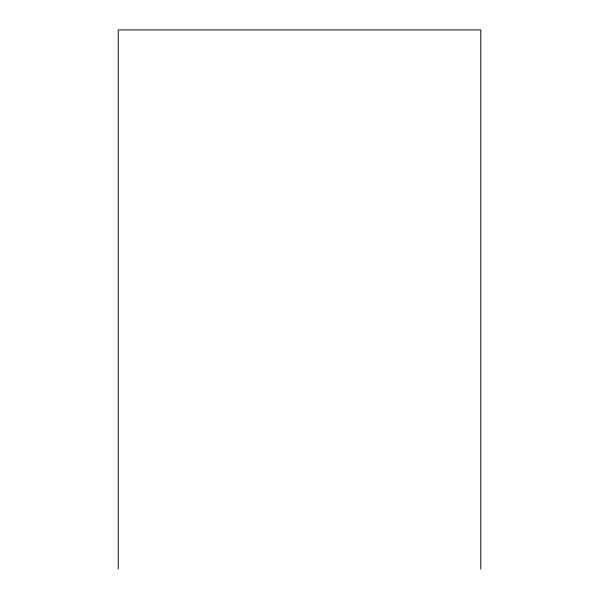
<?xml version="1.0" encoding="UTF-8"?>
<svg xmlns="http://www.w3.org/2000/svg" width="599" height="599" viewBox="0 0 599 599"><rect width="100%" height="100%" fill="white"/><g stroke="black" fill="none" stroke-linecap="round" stroke-linejoin="round"><path stroke-width="0.9" d="M480.765 569.05L480.765 29.95L118.235 29.95L118.235 569.05"/></g></svg>
